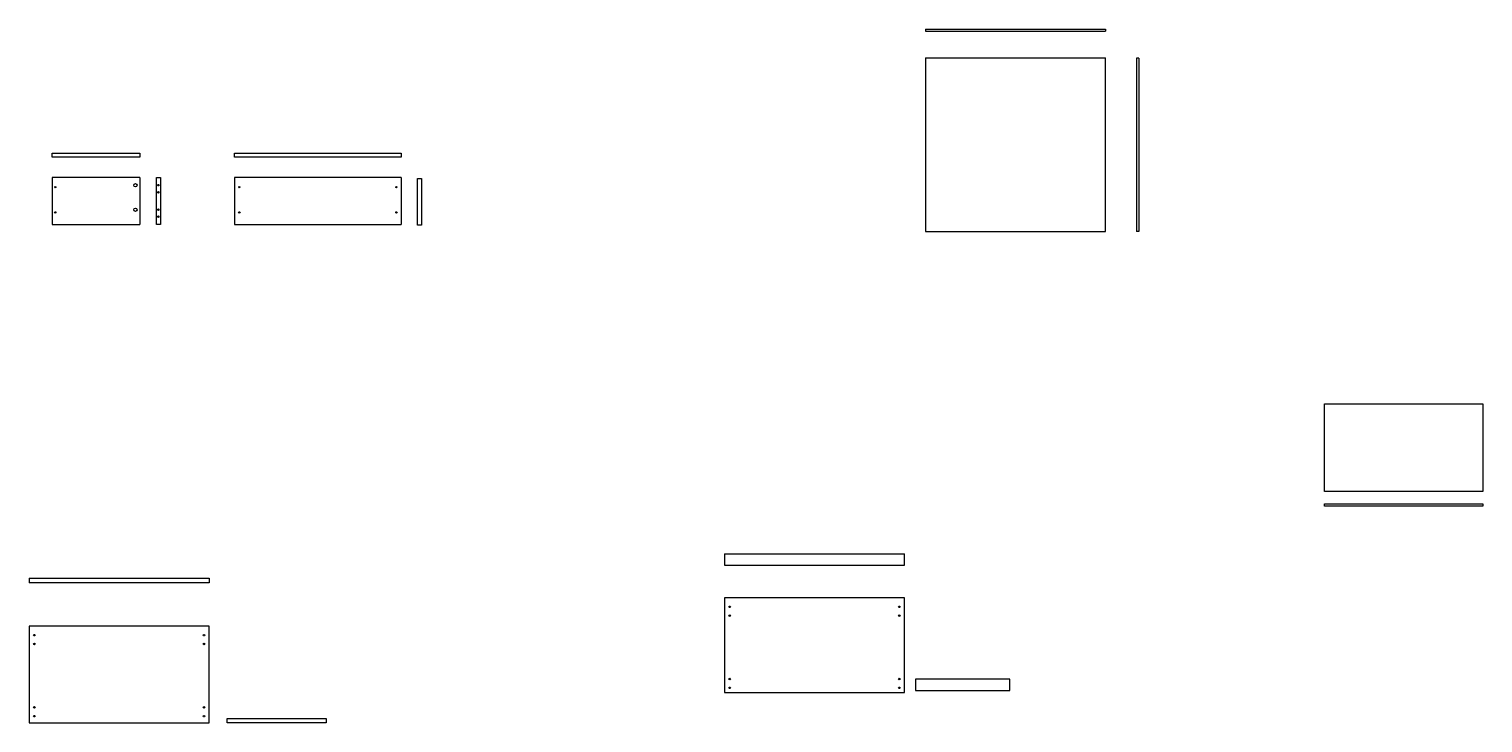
# Model space of a CAD drawing. Header units: inches. Extents: x -100 to 1215, y -98 to 906.
# Drawn here: x 569 to 1215, y 598 to 906 of the extents above; entities that cross this region are included whole.
import ezdxf

# ---------------------------------------------------------------- set-up
doc = ezdxf.new("R2010")
doc.units = ezdxf.units.IN
doc.header["$MEASUREMENT"] = 0
doc.layers.get('0').update_dxf_attribs({"color": 11})
doc.layers.add('Dettagli', color=141, linetype='Continuous')

msp = doc.modelspace()

# ---------------------------------------------------------------- linework, layer by layer
for p, q in [((967.47, 892.91), (967.47, 815.91)), ((967.47, 892.91), (1047.47, 892.91)), ((1047.47, 815.91), (1047.47, 892.91)), ((618.67, 839.76), (579.67, 839.76)), ((579.67, 839.76), (579.67, 818.96)), ((618.67, 839.76), (618.67, 818.96)), ((734.73, 839.76), (660.73, 839.76)), ((660.73, 839.76), (660.73, 818.96)), ((734.73, 839.76), (734.73, 818.96)), ((579.67, 818.96), (618.67, 818.96)), ((660.73, 818.96), (734.73, 818.96)), ((967.47, 815.91), (1047.47, 815.91)), ((878.24, 672.66), (958.24, 672.66)), ((878.24, 672.66), (878.24, 667.66)), ((958.24, 667.66), (958.24, 672.66)), ((878.24, 667.66), (958.24, 667.66)), ((569.47, 661.84), (649.47, 661.84)), ((569.47, 661.84), (569.47, 659.84)), ((649.47, 659.84), (569.47, 659.84)), ((649.47, 661.84), (649.47, 659.84))]:
    msp.add_line(p, q)
for points in [[(967.47, 905.73), (1047.47, 905.73), (1047.47, 904.73)], [(967.47, 905.73), (967.47, 904.73), (1047.47, 904.73)], [(1062.31, 892.78), (1061.31, 892.78), (1061.31, 815.91)], [(1062.31, 892.78), (1062.31, 815.91), (1061.31, 815.91)]]:
    msp.add_lwpolyline(points)
for points in [[(579.67, 850.66), (618.67, 850.66), (618.67, 848.86), (579.67, 848.86)], [(734.73, 848.86), (660.73, 848.86), (660.73, 850.66), (734.73, 850.66)], [(627.84, 818.96), (626.04, 818.96), (626.04, 839.76), (627.84, 839.76)], [(743.79, 818.61), (741.99, 818.61), (741.99, 839.41), (743.79, 839.41)], [(1215.07, 700.38), (1144.67, 700.38), (1144.67, 739.38), (1215.07, 739.38)], [(1144.67, 694.98), (1215.07, 694.95), (1215.07, 693.87), (1144.67, 693.9)], [(958.24, 653.19), (878.24, 653.19), (878.24, 611.19), (958.24, 611.19)], [(649.47, 640.62), (569.47, 640.62), (569.47, 597.62), (649.47, 597.62)], [(963.03, 617), (963.03, 612), (1005.03, 612), (1005.03, 617)], [(657.45, 597.62), (657.45, 599.62), (701.45, 599.62), (701.45, 597.62)]]:
    msp.add_lwpolyline(points, close=True)
at = {"layer": 'Dettagli'}
for centre, radius in [((581.08, 835.53), 0.3), ((616.67, 836.4), 0.735), ((626.88, 836.4), 0.35), ((626.88, 833.28), 0.35), ((662.84, 835.53), 0.3), ((732.61, 835.53), 0.3), ((581.08, 824.33), 0.3), ((616.67, 825.51), 0.735), ((626.88, 825.51), 0.35), ((626.88, 822.39), 0.35), ((662.84, 824.33), 0.3), ((732.61, 824.33), 0.3), ((880.6, 649.17), 0.35), ((880.6, 645.27), 0.35), ((955.88, 649.17), 0.35), ((955.88, 645.27), 0.35), ((571.84, 636.61), 0.35), ((571.84, 632.7), 0.35), ((647.11, 636.61), 0.35), ((647.11, 632.7), 0.35), ((880.6, 617.1), 0.35), ((880.6, 613.2), 0.35), ((955.88, 617.1), 0.35), ((955.88, 613.2), 0.35), ((571.84, 604.54), 0.35), ((571.84, 600.63), 0.35), ((647.11, 604.54), 0.35), ((647.11, 600.63), 0.35)]:
    msp.add_circle(centre, radius, dxfattribs=at)

doc.saveas('drawing.dxf')
